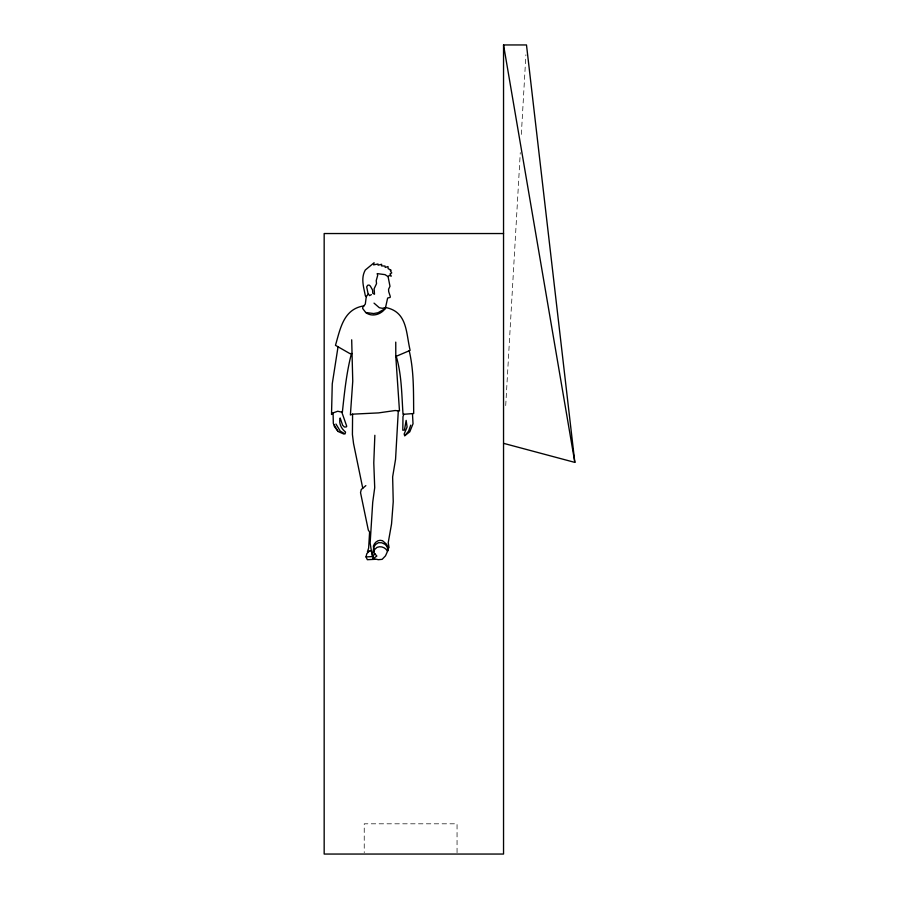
<?xml version="1.0" encoding="UTF-8"?>
<svg xmlns="http://www.w3.org/2000/svg" width="899" height="899" viewBox="0 0 899 899"><rect width="100%" height="100%" fill="white"/><g stroke="black" fill="none" stroke-linecap="round" stroke-linejoin="round"><path stroke-width="0.67" stroke-dasharray="4.5 3.37" d="M505.71 405.584L520.285 152.583M521.33 134.412L525.915 54.738M457.052 852.679L457.052 823.81L364.23 823.81L364.23 852.679"/><path stroke-width="1.35" d="M395.751 342.114L395.796 356.476L399.482 410.944L395.144 410.528L378.546 412.899L352.588 414.158L352.419 434.498L353.543 443.555L362.758 488.247M398.302 410.832L395.56 459.254L392.638 476.919L393.234 501.754L391.537 523.982L388.222 542.659L389.076 547.761L387.817 547.379L386.514 544.198L382.524 540.704C378.434 539.164 374.625 542.221 373.4 546.041L374.119 552.975L376.85 556.054L373.209 558.605L378.355 559.695L382.154 559.335L385.502 555.84L388.008 550.21L387.817 547.379M374.849 435.296L373.782 462.895L374.714 487.674L372.714 502.305L370.141 543.075L372.107 555.492L372.916 555.897L375.052 553.953M368.399 293.838L366.275 296.636L365.309 304.076L362.803 307.2L362.657 308.469L365.702 312.504C372.287 317.639 381.873 314.245 385.907 307.57M338.035 346.789L332.259 383.828L331.517 414.484L333.079 412.922L337.687 411.248L342.362 412.259C344.441 392.762 346.452 372.815 351.442 353.588M374.793 559.335L367.331 559.695L366.039 556.908L366.814 553.66L369.231 551.143L371.366 550.795M410.731 425.126L408.618 431.127L404.696 435.891L404.168 433.959L407.101 427.014L406.146 420.395L404.46 430.059L402.808 430.216L402.977 416.608L403.865 414.27L413.697 413.518C413.428 392.571 414.091 371.366 409.214 350.779L410.124 350.329C405.899 332.832 407.584 311.751 385.547 307.492L382.378 308.312L379.311 307.716L374.029 303.132M373.838 551.75L374.669 549.424L377.063 547.356C380.94 545.671 385.649 547.581 387.548 551.301M385.547 307.492L387.649 298.019L390.121 297.434L390.267 296.412L388.683 291.591L388.582 289.208L389.986 286.32L388.076 276.622L385.042 274.644L377.187 273.611L377.681 275.397L376.232 280.578L376.535 283.646L374.119 288.781L374.512 294.254L372.77 293.288L372.557 290.017L370.321 286.039L369.107 285.039L367.669 285.275L366.68 286.893L367.972 293.186L369.568 295.625L371.388 294.625M341.811 412.135L346.733 426.283L346.205 426.969L344.396 427.003L342.631 425.272L340.17 417.968C338.552 423.294 341.339 428.812 345.553 432.048L345.081 433.869L343.766 434.003L338.069 431.486L333.327 423.474L333.079 412.922M388.076 276.622L389.289 275.454L391.245 276.162L390.042 273.903L391.728 272.903L390.357 270.666L391.11 270.194L388.132 268.655L387.997 266.553L385.255 267.43L384.986 266.048L381.479 265.89L381.659 264.284L378.108 265.171L377.973 264.003L373.579 264.89L374.096 262.744L365.286 270.037C360.611 278.297 363.747 287.298 365.365 295.861L366.275 296.636M365.848 485.617L361.263 489.506L360.533 492.652L368.309 530.084L369.613 532.028L368.635 548.109L367.421 551.851L369.231 551.143M385.21 308.593L378.052 312.717L373.692 313.549L365.702 312.504M409.214 350.779L395.796 356.476M352.588 414.158L350.385 414.99L352.756 381.165L351.689 339.811M366.039 556.908L372.838 556.56M363.96 305.874C343.508 308.986 340.373 328.551 335.473 345.328L349.913 353.599L352.172 353.565M403.865 414.27L403.033 414.372C401.662 395.032 401.797 375.052 396.257 356.397M405.011 435.498L409.787 431.812L413.023 423.777L412.472 413.562M503.541 233.538L324.168 233.538L324.168 854.05L503.541 854.05L503.541 44.95L526.488 44.95L574.832 462.389L503.541 443.331M337.777 431.003L334.316 426.463L334.125 424.811M344.171 433.43L340.272 431.138L335.945 424.025M373.209 558.605L372.489 554.065L373.995 546.704L375.658 544.446L378.457 542.693L381.738 542.76L385.008 544.311L387.031 546.513L388.008 550.21M503.541 44.95L574.832 462.389"/></g></svg>
